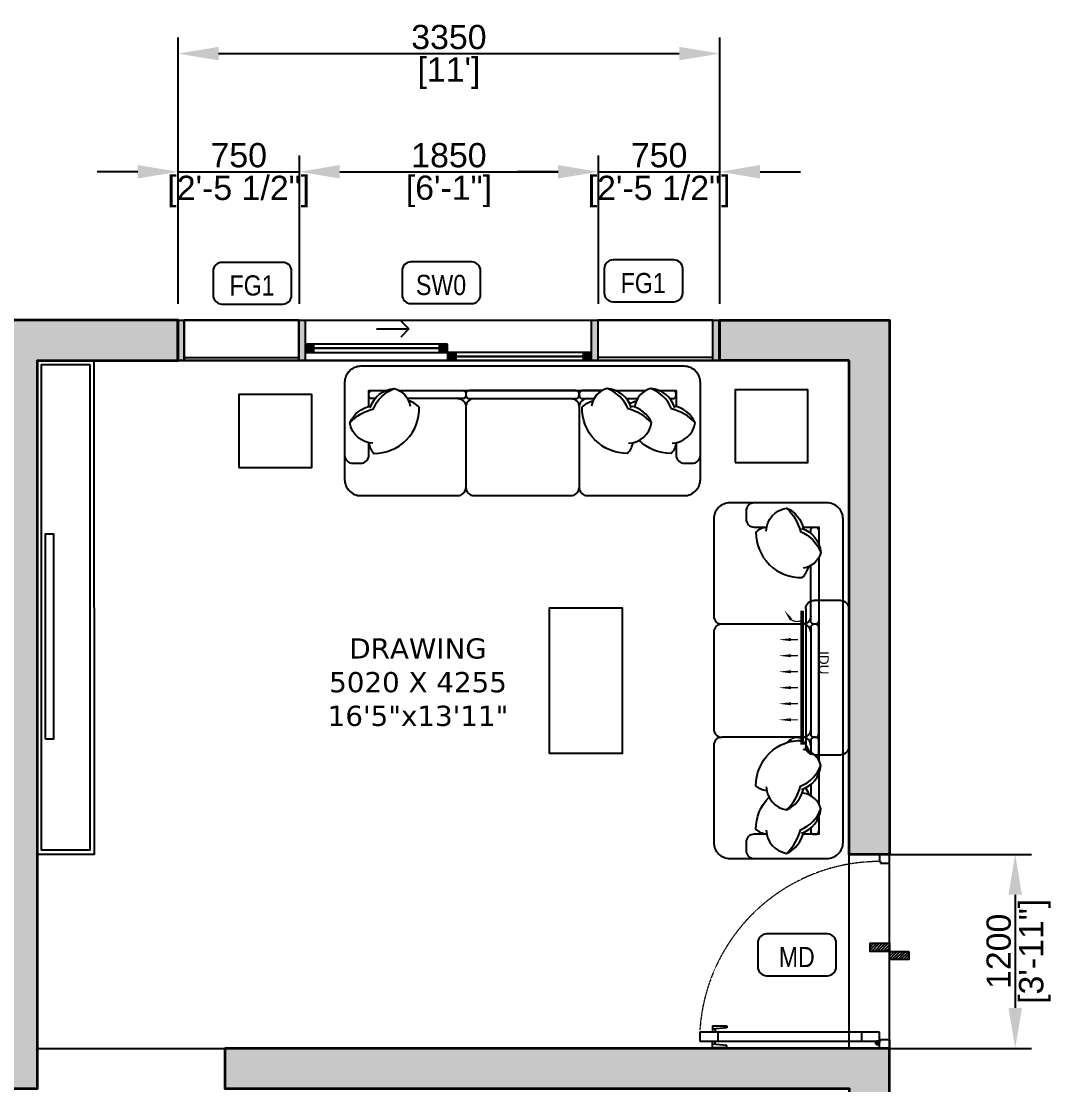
# Model space of a CAD drawing. Header units: millimetres. Extents: x 46985 to 60368, y 184712 to 204375.
# Drawn here: x 53874 to 60242, y 197796 to 204375 of the extents above; entities that cross this region are included whole.
import ezdxf
from ezdxf.enums import TextEntityAlignment as Align

# ---------------------------------------------------------------- set-up
doc = ezdxf.new("R2010")
doc.units = ezdxf.units.MM
doc.linetypes.add('3BHK  WEST_UN-3$0$DASHED', pattern=[0.75, 0.5, -0.25])
doc.linetypes.add('Hidden Line', pattern=[978.055558, 705.555558, -272.5])
for name, color, linetype in [('A-3S Sofa', 253, 'Continuous'), ('A-AC', 252, 'Continuous'), ('A-Dimensions', 4, 'Continuous'), ('A-Door', 11, 'Continuous'), ('A-Door Line', 8, 'Continuous'), ('A-Furniture', 8, 'Continuous'), ('A-Hatch', 252, 'Continuous'), ('A-Room Boundary', 44, 'Continuous'), ('A-Sofa Center  Table', 253, 'Continuous'), ('A-Sofa Side Table', 253, 'Continuous'), ('A-Text Main', 44, 'Continuous'), ('A-TV', 253, 'Continuous'), ('A-TV Unit', 252, 'Continuous'), ('A-Window', 4, 'Continuous')]:
    doc.layers.add(name, color=color, linetype=linetype)
doc.layers.add('A-Wall', color=240, linetype='Continuous', lineweight=35)
doc.styles.add('2024-08-29_TOWER-A$0$simplex-0.8', font='simplex.shx', dxfattribs={"width": 0.8})
doc.styles.add('3.5BHK EAST_UN-1$0$grid_text', font='verdana.ttf')
doc.styles.add('3BHK  WEST_UN-2$0$AMISH', font='arial.ttf')
doc.styles.add('ARIAL', font='ARIALN.TTF')
doc.styles.add('S', font='arial.ttf', dxfattribs={"height": 150})
doc.dimstyles.new('DIMSMALL', dxfattribs={"dimtxt": 150, "dimasz": 250, "dimexe": 100, "dimexo": 100, "dimgap": 25, "dimtad": 1, "dimdec": 0, "dimzin": 0, "dimdsep": 46, "dimtxsty": 'S', "dimcen": 0, "dimdle": 100, "dimclrd": 8, "dimclre": 8, "dimclrt": 256, "dimazin": 0, "dimtfac": 1, "dimtdec": 0, "dimtix": 1, "dimtmove": 0, "dimatfit": 3, "dimldrblk": '12_DatumFilled', "dimfxl": 1, "dimtolj": 1, "dimtzin": 0, "dimlwd": -1, "dimlwe": -1, "dimarcsym": 0})

# ---------------------------------------------------------------- blocks, each defined once
blk = doc.blocks.new('3.5BHK EAST_UN-1$0$A$Cb1453656')
at = {"layer": 'A-3S Sofa'}
for points in [[(2200, 700, 0.414214), (2100, 800), (1500, 800, 0.414214), (1450, 750, 0.414214), (1400, 800), (800, 800, 0.414214), (750, 750, 0.414214), (700, 800), (100, 800, 0.414214), (0, 700), (0, 100, 0.414214), (100, 0), (2100, 0, 0.414214), (2200, 100)], [(770, 150), (1430, 150, 0.414214), (1450, 170), (1450, 180, 0.414214), (1430, 200), (770, 200, 0.414214), (750, 180), (750, 170, 0.414214)]]:
    blk.add_lwpolyline(points, format="xyb", close=True, dxfattribs=at)
for points in [[(700, 200, 0.414214), (750, 250), (750, 750, 0.414214)], [(1500, 200, -0.414214), (1450, 250), (1450, 750, -0.414214)], [(150, 472.5), (150, 550, 0.414214), (100, 600), (50, 600, 0.414214), (0, 550)], [(2200, 550, 0.414214), (2150, 600), (2100, 600, 0.414214), (2050, 550), (2050, 472.5)], [(149.9, 472.5, -0.165541), (180.8, 538.6, -0.200231), (379.3, 458.1, -0.121523)], [(419.2, 472.5, -0.165541), (450.2, 538.6, -0.425989), (731, 252.1, -0.121523), (664.3, 212.7, 7.115464)], [(2050.1, 472.5, 0.165541), (2019.2, 538.6, 0.425989), (1738.4, 252.1, 0.121523), (1805, 212.7, -7.115464)], [(175.1, 475.6, 0.356772), (31.8, 349.5, 0.249542), (161.6, 245.7, -9.61688)], [(444.4, 475.6, 0.356772), (301.2, 349.5, 0.249542), (431, 245.7, -9.61688)], [(2024.9, 475.6, -0.356772), (2168.2, 349.5, -0.249542), (2038.4, 245.7, 9.61688)], [(31.8, 349.5, 0.14773), (178, 263.6, 0.213343), (306.9, 137.6, 0.178662)], [(301.2, 349.5, 0.14773), (447.3, 263.6, 0.213343), (576.2, 137.6, 0.178662)], [(2168.2, 349.5, -0.14773), (2022, 263.6, -0.213343), (1893.1, 137.6, -0.178662)], [(255.2, 150), (150, 150), (150, 248.3, 0.414214)], [(188.2, 200), (170, 200, 0.414214), (150, 180), (150, 170, 0.414214), (170, 150)], [(157.8, 256.7, 0.306663), (306.9, 137.6, 0.30633), (404.3, 246.4, -0.872847)], [(457.5, 200), (388.7, 200, 0.414214)], [(436.9, 232.2, -0.071865), (395, 212.7, 7.115464)], [(427.1, 256.7, 0.306663), (576.2, 137.6, 0.30633), (673.7, 246.4, -0.872847)], [(607.7, 150), (730, 150, 0.414214), (750, 170), (750, 180, 0.414214), (730, 200), (658.1, 200, 0.414214)], [(800, 200, -0.414214), (750, 250)], [(1400, 200, 0.414214), (1450, 250)], [(1861.6, 150), (1470, 150, -0.414214), (1450, 170), (1450, 180, -0.414214), (1470, 200), (1811.3, 200, -0.414214)], [(2042.2, 256.7, -0.306663), (1893.1, 137.6, -0.30633), (1795.7, 246.4, 0.872847)], [(2011.8, 200), (2030, 200, -0.414214), (2050, 180), (2050, 170, -0.414214), (2030, 150)]]:
    blk.add_lwpolyline(points, format="xyb", dxfattribs=at)
for points in [[(2050, 248.3), (2050, 150), (1944.8, 150)], [(524.5, 150), (338.4, 150)], [(1861.6, 150), (607.7, 150)]]:
    blk.add_lwpolyline(points, dxfattribs=at)
blk = doc.blocks.new('A$Cf35f70e6')
at = {"layer": 'A-Window', "linetype": 'Continuous'}
for points in [[(-3350, 0), (-3350, -250), (-3310, -250), (-3310, 0)], [(-2560, 0), (-2600, 0), (-2600, -250), (-2560, -250)], [(-750, 0), (-790, 0), (-790, -250), (-750, -250)], [(0, -250), (0, 0), (-40, 0), (-40, -250)], [(-2560, -200), (-2510, -200), (-2510, -150), (-2560, -150)], [(-1680, -150), (-1730, -150), (-1730, -200), (-1680, -200)], [(-1680, -250), (-1630, -250), (-1630, -200), (-1680, -200)], [(-790, -200), (-840, -200), (-840, -250), (-790, -250)]]:
    blk.add_hatch(color=256, dxfattribs=at).paths.add_polyline_path(points)
at = {"layer": 'A-Window', "linetype": 'Hidden Line'}
blk.add_line((-3350, 0), (0, 0), dxfattribs=at)
at = {"layer": 'A-Window', "linetype": 'Continuous'}
for p, q in [((-3350, -250), (-3350, 0)), ((-3350, 0), (0, 0)), ((-3350, 0), (-3310, 0)), ((-3350, -250), (-3350, 0)), ((-3350, -250), (-3350, 0)), ((-3350, -250), (-3350, 0)), ((-3310, 0), (-3310, -250)), ((-2600, 0), (-3310, 0)), ((-2600, -250), (-2600, 0)), ((-2600, 0), (-2560, 0)), ((-2560, 0), (-2560, -250)), ((-790, -250), (-790, 0)), ((-790, 0), (-750, 0)), ((-750, 0), (-750, -250)), ((-40, 0), (-750, 0)), ((-40, -250), (-40, 0)), ((-40, 0), (0, 0)), ((0, -250), (0, 0)), ((0, 0), (0, -250)), ((0, -250), (0, 0)), ((0, -250), (0, 0)), ((-2120, -55), (-1920, -55)), ((-1920, -55), (-1970, -5)), ((-1920, -55), (-1970, -105)), ((-2510, -150), (-2560, -150)), ((-2560, -150), (-2560, -200)), ((-2510, -200), (-2510, -150)), ((-2510, -175), (-1730, -175)), ((-1680, -150), (-1730, -150)), ((-1730, -150), (-1730, -200)), ((-1680, -200), (-1680, -150)), ((-3350, -250), (0, -250)), ((-3310, -250), (-3350, -250)), ((-3310, -232), (-2600, -232)), ((-2560, -250), (-2600, -250)), ((-2560, -200), (-2510, -200)), ((-1730, -200), (-1680, -200)), ((-1630, -200), (-1680, -200)), ((-1680, -200), (-1680, -250)), ((-1680, -250), (-1630, -250)), ((-1630, -250), (-1630, -200)), ((-1630, -225), (-840, -225)), ((-790, -200), (-840, -200)), ((-840, -200), (-840, -250)), ((-840, -250), (-790, -250)), ((-790, -250), (-790, -200)), ((-750, -250), (-790, -250)), ((-40, -232), (-750, -232)), ((0, -250), (-40, -250))]:
    blk.add_line(p, q, dxfattribs=at)
at = {"layer": 'A-Window', "linetype": 'Continuous', "flags": 128}
for points in [[(-2600, -250), (-3310, -250), (-3310, 0), (-2600, 0)], [(-40, 0), (-750, 0), (-750, -250), (-40, -250)], [(-2510, -175), (-1730, -175), (-1730, -150), (-2510, -150)], [(-2510, -200), (-1730, -200), (-1730, -175), (-2510, -175)], [(-1630, -225), (-840, -225), (-840, -200), (-1630, -200)], [(-1630, -250), (-840, -250), (-840, -225), (-1630, -225)]]:
    blk.add_lwpolyline(points, close=True, dxfattribs=at)
blk = doc.blocks.new('3.5BHK EAST-UN-5$0$2024-08-29_TOWER-A$0$TV FG')
at = {"layer": 'A-TV'}
blk.add_lwpolyline([(-635, -25), (635, -25), (635, -75), (-635, -75)], close=True, dxfattribs=at)
blk = doc.blocks.new('A$Cd470dc81')
at = {"layer": 'A-Door'}
for p, q in [((0, -55.5), (0, 0)), ((0, 0), (62.5, 0)), ((62.5, 0), (62.5, -44.4)), ((55.5, -55.5), (0, -55.5)), ((62.5, -44.4), (55.5, -44.4)), ((55.5, -44.4), (55.5, -55.5)), ((90.2, -33.3), (56.9, -33.3)), ((1173.1, -44.4), (62.5, -44.4)), ((62.5, -44.4), (62.5, -99.9)), ((73.6, -16.7), (73.6, -50)), ((173.5, -99.9), (173.5, -44.4)), ((1006.5, -5.6), (1006.5, -16.7)), ((1095.4, -5.6), (1006.5, -5.6)), ((1006.5, -16.7), (1095.4, -24.9)), ((1062, -99.9), (1062, -44.4)), ((1078.7, -23.3), (1078.7, -44.4)), ((1095.4, -5.6), (1095.4, -44.4)), ((1173.1, -99.9), (1173.1, -44.4)), ((62.5, -99.9), (1173.1, -99.9)), ((62.5, -99.9), (62.5, -99.9)), ((1006.5, -127.7), (1095.4, -119.5)), ((1006.5, -138.8), (1006.5, -127.7)), ((1078.7, -121), (1078.7, -99.9)), ((1095.4, -138.8), (1095.4, -99.9)), ((1095.4, -138.8), (1006.5, -138.8)), ((55.5, -1144.5), (0, -1144.5)), ((0, -1144.5), (0, -1200)), ((55.5, -1155.6), (55.5, -1144.5)), ((62.5, -1155.6), (55.5, -1155.6)), ((62.5, -1200), (62.5, -1155.6)), ((0, -1200), (62.5, -1200))]:
    blk.add_line(p, q, dxfattribs=at)
blk.add_circle((73.6, -33.3), 11.1, dxfattribs=at)
at = {"layer": 'A-Door', "linetype": '3BHK  WEST_UN-3$0$DASHED', "lineweight": 0}
blk.add_arc((61.2, -41.8), 1113.8, 270.08223, 356.3506, dxfattribs=at)
blk = doc.blocks.new('2024-08-29_TOWER-A$0$WNTG')
at = {"layer": 'A-Text Main'}
blk.add_lwpolyline([(-187.8, 246.2), (187.8, 246.2, -0.414214), (242.8, 191.2), (242.8, 43.3, -0.414214), (187.8, -11.7), (-187.8, -11.7, -0.414214), (-242.8, 43.3), (-242.8, 191.2, -0.414214)], format="xyb", close=True, dxfattribs=at)
at = {"layer": 'A-Text Main', "style": '2024-08-29_TOWER-A$0$simplex-0.8', "width": 0.8}
blk.add_attdef('WNTG', text='', height=150, dxfattribs=at).set_placement((-1.6, 43), align=Align.CENTER)
blk = doc.blocks.new('TILE DROP')
at = {"layer": 'A-Door Line'}
h = blk.add_hatch(dxfattribs=at)
h.set_pattern_fill('ANSI31', color=8, scale=0.1)
h.set_pattern_definition([(45, (-18.584744, -6.592634), (-0.008838835, 0.008838835), [])])
h.paths.add_polyline_path([(0, 0.05), (-0.12, 0.05), (-0.12, 0), (0, 0)])
h.paths.add_polyline_path([(0.12, -0.05), (0.12, 0), (0, 0), (0, -0.05)])
at = {"layer": 'A-Door Line', "color": 8}
for points in [[(-0.12, 0), (-0.12, 0.05), (0, 0.05), (0, 0)], [(0, -0.05), (0, 0), (0.12, 0), (0.12, -0.05)]]:
    blk.add_lwpolyline(points, close=True, dxfattribs=at)
blk = doc.blocks.new('A$C0c66614e')
at = {"layer": 'A-Sofa Center  Table', "linetype": 'Continuous'}
blk.add_lwpolyline([(0, 0), (450, 0), (450, 450), (0, 450)], close=True, dxfattribs=at)
blk = doc.blocks.new('*U66')
at = {"layer": 'A-Sofa Center  Table', "linetype": 'Continuous'}
blk.add_lwpolyline([(0, 0), (0, 900), (450, 900), (450, 0)], close=True, dxfattribs=at)
blk = doc.blocks.new('3BHK  WEST_UN-2$0$WALL MOUNTED SPLIT AC')
at = {"layer": 'A-AC'}
for p, q in [((18067.15, -8077.46), (18073.71, -8077.46)), ((18064.01, -8112.84, 0), (18064, -8079.99, 0)), ((18064.41, -8112.84, 0), (18064.41, -8079.99, 0)), ((18065.12, -8113.34), (18065.11, -8079.5)), ((18075.75, -8079.5), (18075.75, -8113.29)), ((18073.72, -8115.33), (18067.16, -8115.38))]:
    blk.add_line(p, q, dxfattribs=at)
at = {"layer": 'A-AC', "elevation": 0}
for points in [[(18059.86, -8080.11, 0, 0.75, 0), (18061.51, -8081.22, 0.75, 0.75, 0)], [(18058.43, -8086.05, 0, 0.75, 0), (18061.52, -8086.05, 0.75, 0.75, 0)], [(18058.44, -8089.99, 0, 0.75, 0), (18061.52, -8089.99, 0.75, 0.75, 0)], [(18058.44, -8093.93, 0, 0.75, 0), (18061.52, -8093.93, 0.75, 0.75, 0)], [(18058.44, -8097.86, 0, 0.75, 0), (18061.52, -8097.86, 0.75, 0.75, 0)], [(18058.44, -8101.8, 0, 0.75, 0), (18061.52, -8101.8, 0.75, 0.75, 0)], [(18058.44, -8105.74, 0, 0.75, 0), (18061.52, -8105.74, 0.75, 0.75, 0)], [(18059.87, -8112.95, 0, 0.75, 0), (18061.51, -8110.65, 0.75, 0.75, 0)]]:
    blk.add_lwpolyline(points, format="xyseb", dxfattribs=at)
at = {"layer": 'A-AC', "const_width": 0.3, "elevation": 0}
for points in [[(18061.51, -8081.22, 0.246742), (18063.87, -8081.49, -4.761831)], [(18061.51, -8110.65, -0.246742), (18063.87, -8110.38, 4.761831)]]:
    blk.add_lwpolyline(points, format="xyb", dxfattribs=at)
for points in [[(18061.52, -8086.05), (18063.17, -8086.05)], [(18061.52, -8089.99), (18063.17, -8089.99)], [(18061.52, -8093.93), (18063.17, -8093.93)], [(18061.52, -8097.86), (18063.17, -8097.86)], [(18061.52, -8101.8), (18063.17, -8101.8)], [(18061.52, -8105.74), (18063.17, -8105.74)]]:
    blk.add_lwpolyline(points, dxfattribs=at)
at = {"layer": 'A-AC'}
for centre, start, end in [((18067.15, -8079.5), 90.0082, 180.0082), ((18073.71, -8079.5), 0.0078, 90.0078), ((18067.16, -8113.34), 180.0082, 270.0082), ((18073.71, -8113.29), 270.0078, 0.0078)]:
    blk.add_arc(centre, 2.04, start, end, dxfattribs=at)
at = {"layer": 'A-AC', "style": '3BHK  WEST_UN-2$0$AMISH'}
blk.add_attdef('IDU', text='', height=2.4, rotation=90.0082, dxfattribs=at).set_placement((18070, -8096.33, 0), align=Align.MIDDLE_CENTER)
blk = doc.blocks.new('Unit-1')
at = {"layer": 'A-Hatch', "linetype": 'Continuous'}
h = blk.add_hatch(color=256, dxfattribs=at)
h.dxf.hatch_style = 1
h.paths.add_polyline_path([(-7145, 15335.7), (-6895, 15335.7), (-6895, 16800.1), (-8999.8, 16800.1), (-8999.8, 16550.3), (-7145, 16550.1)])
h.paths.add_polyline_path([(-10800, 15796), (-10800, 12295), (-8145, 12295), (-8145, 12045.7), (-10800, 12045.7), (-10800, 10820), (-11050, 10820), (-11050, 15796)])
h.paths.add_polyline_path([(-5470, 12045.7), (-5270, 12045.7), (-5270, 16550.1), (-4400.1, 16550.1), (-4400.1, 16800.1), (-5470, 16800.1)])
h.paths.add_polyline_path([(-250, 16550.1), (-1050.1, 16550.1), (-1050.1, 16800.1), (0, 16800.1), (0, 16550.1), (0, 13495), (-250, 13495)])
h.paths.add_polyline_path([(-4110, 12295), (-4110, 12045.7), (-250, 12045.7), (-250, 11295.1), (0, 11295.1), (0, 12295)])
h.paths.add_polyline_path([(-3910, 8082.6), (-3910, 6370), (-1440, 6370), (-1440, 6420), (-1240, 6420), (-1240, 6370), (0, 6370), (0, 0), (-250, 0), (-250, 6170), (-4110, 6170), (-4110, 11045.7), (-3910, 11045.7)])
h.paths.add_polyline_path([(-250, 10395.1), (0, 10395.1), (0, 8985.1), (-250, 8985.1)])
h.paths.add_polyline_path([(-3740, 4410), (-6535, 4410), (-6535, 4210), (-3940, 4210), (-3940, 250), (-4840, 250), (-4840, 0), (-3240, 0), (-3240, 250), (-3740, 250)])
h.paths.add_polyline_path([(-7535, 4210), (-8145, 4210), (-10800, 4210), (-10800, 3620.1), (-11050, 3620.1), (-11050.1, 4460.1), (-8145, 4460), (-8145, 4410), (-8150, 4410), (-7535, 4410)])
h.paths.add_polyline_path([(-10800.1, 1820.1), (-10800, 250), (-6535, 250), (-6535, 2135), (-6335, 2135), (-6335, 250), (-5590, 250), (-5590, 0), (-10800, 0), (-11050, 0), (-11050, 250), (-11050.1, 1820.1)])
at = {"layer": 'A-Door Line', "color": 8}
blk.add_line((0, 12295), (0, 13495), dxfattribs=at)
at = {"layer": 'A-Room Boundary', "linetype": 'Continuous'}
blk.add_lwpolyline([(-250, 16550.1), (-5270, 16550.1), (-5270, 12295), (-250, 12295)], close=True, dxfattribs=at)
at = {"layer": 'A-TV Unit', "ltscale": 600}
for points in [[(-4920.4, 16550.1), (-4920, 13495), (-5270, 13495), (-5270, 16550.1)], [(-4945.4, 16525.1), (-4945, 13520), (-5245, 13520), (-5245.4, 16525.1)]]:
    blk.add_lwpolyline(points, close=True, dxfattribs=at)
at = {"layer": 'A-Wall'}
for points in [[(-5470, 12045.7), (-5270, 12045.7), (-5270, 16550.1), (-4400.1, 16550.1), (-4400.1, 16800.1), (-5470, 16800.1)], [(-250, 16550.1), (-1050.1, 16550.1), (-1050.1, 16800.1), (0, 16800.1), (0, 16550.1), (0, 13495), (-250, 13495)], [(-4110, 12295), (-4110, 12045.7), (-250, 12045.7), (-250, 11295.1), (0, 11295.1), (0, 12295)]]:
    blk.add_lwpolyline(points, close=True, dxfattribs=at)
at = {"layer": 'A-3S Sofa', "ltscale": 600}
for p, rotation in [((-1169.9, 16513.8), 180), ((-287.2, 13469.1), 89.99999999999999)]:
    blk.add_blockref('3.5BHK EAST_UN-1$0$A$Cb1453656', p, dxfattribs=dict(at, rotation=rotation))
at = {"layer": 'A-AC'}
ref = blk.add_blockref('3BHK  WEST_UN-2$0$WALL MOUNTED SPLIT AC', (-455256.8, -189216.4), dxfattribs=dict(at, xscale=-25.17221723757713, yscale=25.17221723757713, zscale=25.17221723757713, rotation=180))
ref.add_attrib('IDU', 'IDU', dxfattribs={"layer": 'A-Furniture', "height": 60.41, "rotation": 269.99177, "style": '3BHK  WEST_UN-2$0$AMISH'}).set_placement((-406.2, 14680.1, 0), align=Align.MIDDLE_CENTER)
at = {"layer": 'A-Door', "linetype": 'Continuous', "rotation": 180}
blk.add_blockref('A$Cd470dc81', (0, 12295), dxfattribs=at)
at = {"layer": 'A-Door Line', "color": 8, "xscale": 1000.000000000004, "yscale": 1000.000000000004, "zscale": 1000.000000000004, "rotation": 180}
blk.add_blockref('TILE DROP', (0, 12895), dxfattribs=at)
at = {"layer": 'A-Sofa Center  Table', "linetype": 'Continuous'}
blk.add_blockref('*U66', (-2103.5, 14119.3), dxfattribs=at)
at = {"layer": 'A-Sofa Side Table', "linetype": 'Continuous'}
for p in [(-4023.8, 15888.9), (-954.4, 15918.6)]:
    blk.add_blockref('A$C0c66614e', p, dxfattribs=at)
at = {"layer": 'A-Text Main'}
ref = blk.add_blockref('2024-08-29_TOWER-A$0$WNTG', (-1522, 17159.9), dxfattribs=dict(at, xscale=-1, rotation=180))
ref.add_attrib('WNTG', 'FG1', dxfattribs={"height": 125, "style": 'ARIAL'}).set_placement((-1523.6, 16966.5), align=Align.CENTER)
ref = blk.add_blockref('2024-08-29_TOWER-A$0$WNTG', (-3940.8, 17145.2), dxfattribs=dict(at, xscale=-1, rotation=180))
ref.add_attrib('WNTG', 'FG1', dxfattribs={"height": 125, "style": 'ARIAL'}).set_placement((-3942.4, 16951.7), align=Align.CENTER)
ref = blk.add_blockref('2024-08-29_TOWER-A$0$WNTG', (-2772.1, 17148.1), dxfattribs=dict(at, xscale=-1, rotation=180))
ref.add_attrib('WNTG', 'SW0', dxfattribs={"height": 125, "style": 'ARIAL'}).set_placement((-2773.7, 16954.6), align=Align.CENTER)
ref = blk.add_blockref('2024-08-29_TOWER-A$0$WNTG', (-572.1, 12990.7), dxfattribs=dict(at, xscale=-1, rotation=180))
ref.add_attrib('WNTG', 'MD', dxfattribs={"height": 125, "style": 'ARIAL'}).set_placement((-573.7, 12797.2), align=Align.CENTER)
at = {"layer": 'A-TV', "ltscale": 600, "rotation": 90}
blk.add_blockref('3.5BHK EAST-UN-5$0$2024-08-29_TOWER-A$0$TV FG', (-5245.1, 14842), dxfattribs=at)
at = {"layer": 'A-Window'}
blk.add_blockref('A$Cf35f70e6', (-1053.1, 16800.1), dxfattribs=at)
at = {"layer": 'A-Text Main', "linetype": 'Continuous', "insert": (-2916.1, 14559), "char_height": 125, "width": 1453.819, "attachment_point": 5, "style": '3.5BHK EAST_UN-1$0$grid_text'}
blk.add_mtext('DRAWING \\P5020 X 4255\\P16\'5"x13\'11"', dxfattribs=at)
blk = doc.blocks.new('*D57')
at = {"layer": 'A-Dimensions', "color": 8, "transparency": 16777216}
for p, q in [((54844.3, 202626.4), (54844.3, 203543.6)), ((55594.3, 202626.5), (55594.3, 203543.6)), ((54594.3, 203443.6), (54344.3, 203443.6)), ((54844.3, 203443.6), (55594.3, 203443.6)), ((55844.3, 203443.6), (56094.3, 203443.6))]:
    blk.add_line(p, q, dxfattribs=at)
for points in [[(54594.3, 203485.3), (54594.3, 203402), (54844.3, 203443.6)], [(55844.3, 203485.3), (55844.3, 203402), (55594.3, 203443.6)]]:
    blk.add_solid(points, dxfattribs=at)
at = {"layer": 'Defpoints', "color": 0, "transparency": 16777216}
for p in [(55594.3, 203443.6), (54844.3, 202526.4), (55594.3, 202526.5)]:
    blk.add_point(p, dxfattribs=at)
at = {"layer": 'A-Dimensions', "lineweight": 30, "transparency": 16777216, "char_height": 150, "attachment_point": 5, "style": 'S'}
for s, insert in [('\\A1;750', (55219.3, 203545.2)), ('\\A1;[2\'-5 1/2"]', (55219.3, 203321.5))]:
    blk.add_mtext(s, dxfattribs=dict(at, insert=insert))
blk = doc.blocks.new('12_DatumFilled')
at = {"color": 8, "linetype": 'ByBlock'}
blk.add_solid([(0, 0.577), (-1, 0), (0, -0.577)], dxfattribs=at)
blk = doc.blocks.new('*D58')
at = {"layer": 'A-Dimensions', "color": 8, "transparency": 16777216}
for p, q in [((55594.3, 202626.5), (55594.3, 203543.6)), ((57444.3, 202626.5), (57444.3, 203543.6)), ((55844.3, 203443.6), (57194.3, 203443.6))]:
    blk.add_line(p, q, dxfattribs=at)
for points in [[(55844.3, 203485.3), (55844.3, 203402), (55594.3, 203443.6)], [(57194.3, 203485.3), (57194.3, 203402), (57444.3, 203443.6)]]:
    blk.add_solid(points, dxfattribs=at)
at = {"layer": 'Defpoints', "color": 0, "transparency": 16777216}
for p in [(57444.3, 203443.6), (55594.3, 202526.5), (57444.3, 202526.5)]:
    blk.add_point(p, dxfattribs=at)
at = {"layer": 'A-Dimensions', "lineweight": 30, "transparency": 16777216, "char_height": 150, "attachment_point": 5, "style": 'S'}
for s, insert in [('\\A1;1850', (56519.3, 203545.2)), ('\\A1;[6\'-1"]', (56519.3, 203322.5))]:
    blk.add_mtext(s, dxfattribs=dict(at, insert=insert))
blk = doc.blocks.new('*D59')
at = {"layer": 'A-Dimensions', "color": 8, "transparency": 16777216}
for p, q in [((57444.3, 202626.5), (57444.3, 203543.6)), ((58194.3, 202626.4), (58194.3, 203543.6)), ((57194.3, 203443.6), (56944.3, 203443.6)), ((57444.3, 203443.6), (58194.3, 203443.6)), ((58444.3, 203443.6), (58694.3, 203443.6))]:
    blk.add_line(p, q, dxfattribs=at)
for points in [[(57194.3, 203485.3), (57194.3, 203402), (57444.3, 203443.6)], [(58444.3, 203485.3), (58444.3, 203402), (58194.3, 203443.6)]]:
    blk.add_solid(points, dxfattribs=at)
at = {"layer": 'Defpoints', "color": 0, "transparency": 16777216}
for p in [(58194.3, 203443.6), (57444.3, 202526.5), (58194.3, 202526.4)]:
    blk.add_point(p, dxfattribs=at)
at = {"layer": 'A-Dimensions', "lineweight": 30, "transparency": 16777216, "char_height": 150, "attachment_point": 5, "style": 'S'}
for s, insert in [('\\A1;750', (57819.3, 203545.2)), ('\\A1;[2\'-5 1/2"]', (57819.3, 203321.5))]:
    blk.add_mtext(s, dxfattribs=dict(at, insert=insert))
blk = doc.blocks.new('*D60')
at = {"layer": 'A-Dimensions', "color": 8, "transparency": 16777216}
for p, q in [((59157.3, 199221.4), (60122, 199221.4)), ((60022, 198971.4), (60022, 198271.4)), ((59157.3, 198021.4), (60122, 198021.4))]:
    blk.add_line(p, q, dxfattribs=at)
for points in [[(59980.4, 198971.4), (60063.7, 198971.4), (60022, 199221.4)], [(59980.4, 198271.4), (60063.7, 198271.4), (60022, 198021.4)]]:
    blk.add_solid(points, dxfattribs=at)
at = {"layer": 'Defpoints', "color": 0, "transparency": 16777216}
for p in [(59057.3, 199221.4), (59057.3, 198021.4), (60022, 198021.4)]:
    blk.add_point(p, dxfattribs=at)
at = {"layer": 'A-Dimensions', "lineweight": 30, "transparency": 16777216, "char_height": 150, "attachment_point": 5, "rotation": 90, "style": 'S'}
for s, insert in [('\\A1;[3\'-11"]', (60143.2, 198621.4)), ('\\A1;1200', (59920.4, 198621.4))]:
    blk.add_mtext(s, dxfattribs=dict(at, insert=insert))
blk = doc.blocks.new('*D62')
at = {"layer": 'A-Dimensions', "color": 8, "transparency": 16777216}
for p, q in [((54844.3, 202626.5), (54844.3, 204274.6)), ((58194.3, 202626.5), (58194.3, 204274.6)), ((55094.3, 204174.6), (57944.3, 204174.6))]:
    blk.add_line(p, q, dxfattribs=at)
for points in [[(55094.3, 204216.2), (55094.3, 204132.9), (54844.3, 204174.6)], [(57944.3, 204216.2), (57944.3, 204132.9), (58194.3, 204174.6)]]:
    blk.add_solid(points, dxfattribs=at)
at = {"layer": 'Defpoints', "color": 0, "transparency": 16777216}
for p in [(58194.3, 204174.6), (54844.3, 202526.5), (58194.3, 202526.5)]:
    blk.add_point(p, dxfattribs=at)
at = {"layer": 'A-Dimensions', "lineweight": 30, "transparency": 16777216, "char_height": 150, "attachment_point": 5, "style": 'S'}
for s, insert in [('\\A1;3350', (56519.3, 204276.2)), ("\\A1;[11']", (56519.3, 204053.4))]:
    blk.add_mtext(s, dxfattribs=dict(at, insert=insert))

msp = doc.modelspace()

# ---------------------------------------------------------------- block references
at = {"linetype": 'Continuous'}
msp.add_blockref('Unit-1', (59244.4, 185726.4), dxfattribs=at)

# ---------------------------------------------------------------- dimensions: what is measured, and where the dimension line sits
at = {"layer": 'A-Dimensions', "lineweight": 30}
for base, p1, p2, picture, middle in [((58194.3, 204174.6), (54844.3, 202526.5), (58194.3, 202526.5), '*D62', (56519.3, 204174.6)), ((55594.3, 203443.6), (54844.3, 202526.4), (55594.3, 202526.5), '*D57', (55219.3, 203443.6)), ((57444.3, 203443.6), (55594.3, 202526.5), (57444.3, 202526.5), '*D58', (56519.3, 203443.6)), ((58194.3, 203443.6), (57444.3, 202526.5), (58194.3, 202526.4), '*D59', (57819.3, 203443.6))]:
    dim = msp.add_linear_dim(base=base, p1=p1, p2=p2, dimstyle='DIMSMALL', override={"dimpost": '\\X'}, dxfattribs=at)
    dim.commit()
    dim.dimension.update_dxf_attribs({"geometry": picture, "text_midpoint": middle})
dim = msp.add_linear_dim(base=(60022, 198021.4), p1=(59057.3, 199221.4), p2=(59057.3, 198021.4), angle=90, dimstyle='DIMSMALL', override={"dimpost": '\\X'}, dxfattribs=at)
dim.commit()
dim.dimension.update_dxf_attribs({"geometry": '*D60', "text_midpoint": (60022, 198621.4)})

doc.saveas('drawing.dxf')
